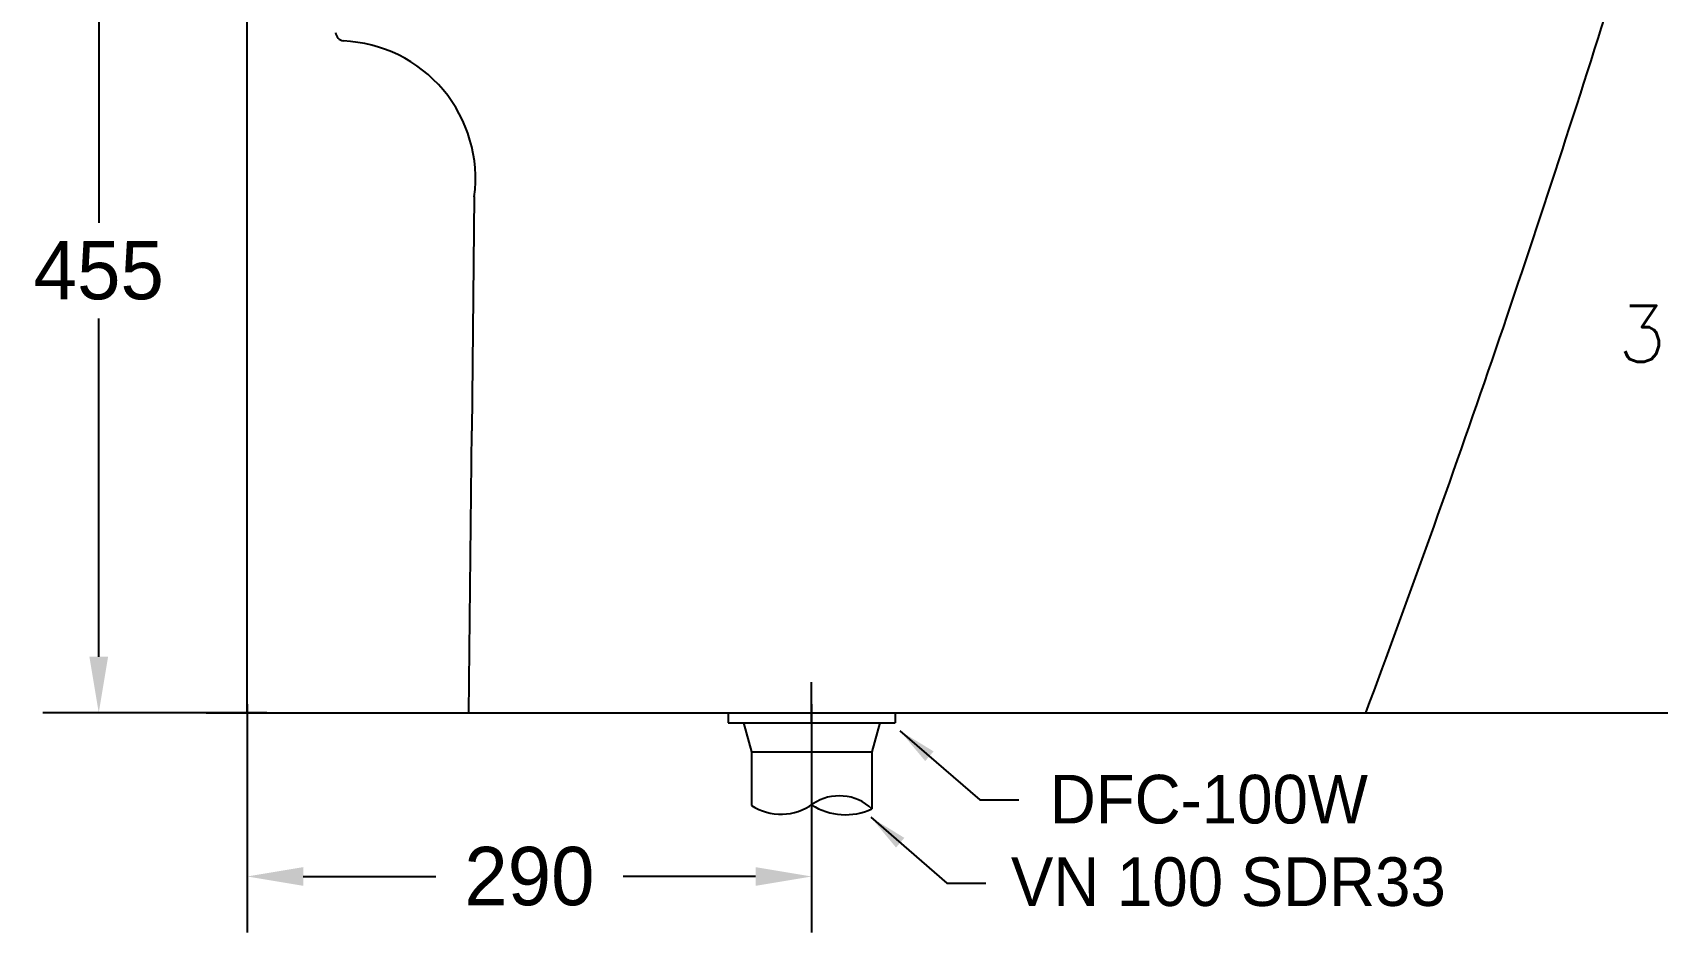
# Model space of a CAD drawing. Extents: x 66176 to 68602, y 58088 to 61519.
# Drawn here: x 66651 to 67487, y 58933 to 59396 of the extents above; entities that cross this region are included whole.
import ezdxf

# ---------------------------------------------------------------- set-up
doc = ezdxf.new("R2010")
doc.units = 0
doc.header["$MEASUREMENT"] = 0
doc.layers.get('Defpoints').update_dxf_attribs({"linetype": 'CONTINUOUS'})
for name, color, linetype in [('001', 7, 'CONTINUOUS'), ('002', 7, 'CONTINUOUS'), ('Dim', 4, 'CONTINUOUS'), ('MAIN', 7, 'CONTINUOUS')]:
    doc.layers.add(name, color=color, linetype=linetype)
doc.layers.add('AM_6', color=2, linetype='CONTINUOUS', lineweight=30)
doc.styles.add('h', font='', dxfattribs={"height": 30})
doc.styles.get("Standard").update_dxf_attribs({"font": 'txt.shx', "bigfont": 'ghs.shx'})
doc.styles.get('h').set_extended_font_data('Haansoft Batang')
doc.dimstyles.new('SERIM', dxfattribs={"dimscale": 10, "dimtxt": 3, "dimasz": 2, "dimexe": 1, "dimexo": 1.5, "dimgap": 1, "dimtad": 1, "dimtoh": 1, "dimdec": 0, "dimdsep": 46, "dimtxsty": 'h', "dimcen": -0.3, "dimclrt": 2, "dimadec": 0, "dimazin": 0, "dimtfac": 1, "dimtdec": 0, "dimtmove": 1, "dimatfit": 3, "dimfxl": 0, "dimtolj": 1, "dimtzin": 0, "dimarcsym": 0})
doc.dimstyles.get("Standard").update_dxf_attribs({"dimtxt": 0.18, "dimasz": 0.18, "dimexe": 0.18, "dimexo": 0.0625, "dimgap": 0.09, "dimtad": 0, "dimtih": 1, "dimtoh": 1, "dimdec": 4, "dimzin": 0, "dimdsep": 46, "dimtxsty": 'Standard', "dimcen": 0.09, "dimadec": 0, "dimazin": 0, "dimtfac": 1, "dimtdec": 4, "dimtofl": 0, "dimtmove": 0, "dimatfit": 0, "dimfxl": 0, "dimtolj": 1, "dimtzin": 0, "dimarcsym": 0})
doc.dimstyles.new('Standard$0', dxfattribs={"dimtxt": 0.18, "dimasz": 0.18, "dimexe": 0.18, "dimexo": 0.0625, "dimgap": 0.09, "dimtad": 0, "dimtih": 1, "dimtoh": 1, "dimdec": 4, "dimzin": 0, "dimdsep": 46, "dimtxsty": 'Standard', "dimcen": 0.09, "dimadec": 0, "dimazin": 0, "dimtfac": 1, "dimtdec": 4, "dimtofl": 0, "dimtmove": 0, "dimatfit": 3, "dimfxl": 0, "dimtolj": 1, "dimtzin": 0, "dimarcsym": 0})

# ---------------------------------------------------------------- blocks, each defined once
blk = doc.blocks.new('*D4')
at = {"layer": 'Defpoints', "color": 0}
for p in [(66761.45, 59060.22), (67051.66, 59060.22), (66761.45, 58961.71)]:
    blk.add_point(p, dxfattribs=at)
at = {"layer": 'Dim', "color": 0, "lineweight": -2}
for p, q in [((66761.45, 59050.22), (66761.45, 58932.91)), ((67051.66, 59050.22), (67051.66, 58932.91)), ((66790.25, 58961.71), (66858.38, 58961.71)), ((67022.86, 58961.71), (66954.73, 58961.71))]:
    blk.add_line(p, q, dxfattribs=at)
at = {"layer": 'Dim', "color": 0}
for points in [[(66790.25, 58966.51), (66790.25, 58956.91), (66761.45, 58961.71)], [(67022.86, 58966.51), (67022.86, 58956.91), (67051.66, 58961.71)]]:
    blk.add_solid(points, dxfattribs=at)
at = {"layer": 'Dim', "color": 0, "insert": (66906.55, 58961.71), "char_height": 30, "attachment_point": 5, "style": 'h'}
blk.add_mtext('\\A1;290', dxfattribs=at)
blk = doc.blocks.new('*D11')
at = {"layer": 'Defpoints', "color": 0}
for p in [(66781.59, 59500.59), (66685.15, 59045.84), (66781.59, 59045.84)]:
    blk.add_point(p, dxfattribs=at)
at = {"layer": 'Dim', "color": 0, "lineweight": -2}
for p, q in [((66771.59, 59500.59), (66656.35, 59500.59)), ((66685.15, 59471.79), (66685.15, 59297.82)), ((66685.15, 59074.64), (66685.15, 59248.62)), ((66771.59, 59045.84), (66656.35, 59045.84))]:
    blk.add_line(p, q, dxfattribs=at)
at = {"layer": 'Dim', "color": 0}
for points in [[(66680.35, 59471.79), (66689.95, 59471.79), (66685.15, 59500.59)], [(66680.35, 59074.64), (66689.95, 59074.64), (66685.15, 59045.84)]]:
    blk.add_solid(points, dxfattribs=at)
at = {"layer": 'Dim', "color": 0, "insert": (66685.15, 59273.22), "char_height": 30, "attachment_point": 5, "style": 'h'}
blk.add_mtext('\\A1;455', dxfattribs=at)
blk = doc.blocks.new('*D33')
at = {"layer": 'Defpoints', "color": 0}
for p in [(67442.26, 59435.59), (67442.26, 59045.84), (67503.19, 59045.84)]:
    blk.add_point(p, dxfattribs=at)
at = {"layer": 'Dim', "color": 0, "lineweight": -2}
for p, q in [((67452.26, 59435.59), (67531.99, 59435.59)), ((67503.19, 59406.79), (67503.19, 59264.72)), ((67503.19, 59074.64), (67503.19, 59216.72)), ((67452.26, 59045.84), (67531.99, 59045.84))]:
    blk.add_line(p, q, dxfattribs=at)
at = {"layer": 'Dim', "color": 0}
for points in [[(67498.39, 59406.79), (67507.99, 59406.79), (67503.19, 59435.59)], [(67498.39, 59074.64), (67507.99, 59074.64), (67503.19, 59045.84)]]:
    blk.add_solid(points, dxfattribs=at)
at = {"layer": 'Dim', "color": 0, "insert": (67503.19, 59240.72), "char_height": 28.8, "attachment_point": 5}
blk.add_mtext('\\A1;390', dxfattribs=at)

msp = doc.modelspace()

# ---------------------------------------------------------------- linework, layer by layer
at = {"layer": '001', "color": 7}
msp.add_arc((60661.07, 61538.56), 7125.74, 339.523743, 342.617108, dxfattribs=at)
at = {"layer": '002', "color": 7}
for p, q in [((66761.45, 59045.84), (66761.45, 60757.24)), ((66740.42, 59045.84), (68196.24, 59045.84))]:
    msp.add_line(p, q, dxfattribs=at)
at = {"layer": 'Dim', "color": 0}
for p, q in [((67051.66, 59040.77), (67051.66, 59061.68)), ((66767.19, 59045.84), (66795.99, 59045.84))]:
    msp.add_line(p, q, dxfattribs=at)
at = {"layer": 'MAIN', "color": 0}
for p in [(66878.2, 59311.2), (66875.41, 59045.84)]:
    msp.add_line(p, (66876.97, 59190.84), dxfattribs=at)
at = {"layer": 'MAIN', "color": 7}
for p, q in [((67008.66, 59045.77), (67008.66, 59040.77)), ((67008.66, 59040.77), (67094.66, 59040.77)), ((67016.66, 59040.77), (67020.66, 59025.77)), ((67086.66, 59040.77), (67082.66, 59025.77)), ((67094.66, 59045.77), (67094.66, 59040.77)), ((67020.66, 59025.77), (67082.66, 59025.77)), ((67020.66, 59025.77), (67020.66, 58998.25)), ((67082.66, 59025.77), (67082.66, 58996.48))]:
    msp.add_line(p, q, dxfattribs=at)
at = {"layer": 'MAIN', "color": 0}
for centre, radius, start, end in [((66811.88, 59396.14), 5, 186.27011, 258.93046), ((66808.05, 59320.51), 70.77, 352.43395, 87.67421)]:
    msp.add_arc(centre, radius, start, end, dxfattribs=at)
at = {"layer": 'MAIN', "color": 7}
for centre, radius, start, end in [((67035.92, 59021.89), 28.14, 237.14755, 305.62875), ((67069.04, 59025.54), 32.09, 237.19027, 295.10181), ((67065.9, 58978.79), 24.37, 46.53795, 123.88218)]:
    msp.add_arc(centre, radius, start, end, dxfattribs=at)

# ---------------------------------------------------------------- texts
at = {"layer": 'AM_6', "color": 0, "char_height": 25, "attachment_point": 4, "style": 'h'}
for s, insert in [('{\\fGulim|b0|i0|c129|p50;DFC-100W }', (67174.13, 59001.28)), ('{\\f@Gulim|b0|i0|c129|p50;VN 100 SDR33}', (67154.09, 58958.87))]:
    msp.add_mtext(s, dxfattribs=dict(at, insert=insert))

# ---------------------------------------------------------------- dimensions: what is measured, and where the dimension line sits
at = {"layer": 'Dim', "color": 0}
for base, p1, p2, dimstyle, override, picture, middle in [((66685.15, 59045.84), (66781.59, 59500.59), (66781.59, 59045.84), 'Standard', {"dimscale": 160, "dimgap": 0.06, "dimdec": 0, "dimtxsty": 'h', "dimtdec": 0, "dimatfit": 3, "dimarcsym": 1}, '*D11', (66685.15, 59273.22)), ((67503.19, 59045.84), (67442.26, 59435.59), (67442.26, 59045.84), 'Standard$0', {"dimscale": 160, "dimgap": 0.06, "dimdec": 0, "dimarcsym": 1}, '*D33', (67503.19, 59240.72))]:
    dim = msp.add_linear_dim(base=base, p1=p1, p2=p2, angle=90, dimstyle=dimstyle, override=override, dxfattribs=at)
    dim.commit()
    dim.dimension.update_dxf_attribs({"geometry": picture, "text_midpoint": middle})
dim = msp.add_linear_dim(base=(66761.45, 58961.71), p1=(67051.66, 59060.22), p2=(66761.45, 59060.22), dimstyle='Standard', override={"dimscale": 160, "dimgap": 0.06, "dimdec": 0, "dimtxsty": 'h', "dimatfit": 3, "dimarcsym": 1}, dxfattribs=at)
dim.commit()
dim.dimension.update_dxf_attribs({"geometry": '*D4', "text_midpoint": (66906.55, 58961.71)})

# ---------------------------------------------------------------- leaders
for points in [[(67097.04, 59036.58), (67138.16, 59001.18), (67158.16, 59001.18)], [(67082.04, 58992.15), (67121.2, 58958.3), (67141.2, 58958.3)]]:
    msp.add_leader(points, dimstyle='SERIM', override={"dimse1": 1}, dxfattribs=at)

doc.saveas('drawing.dxf')
